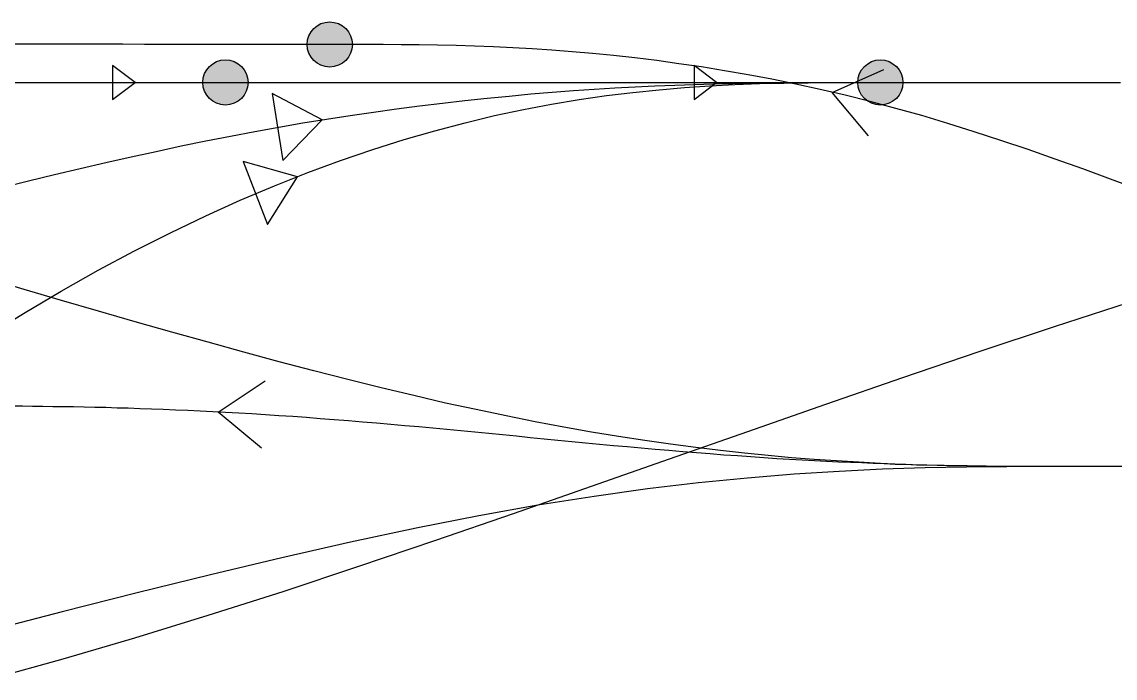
# Model space of a CAD drawing. Header units: millimetres. Extents: x -18594 to 273470, y -238787 to 48452.
# Drawn here: x 152481 to 157322, y -32754 to -29850 of the extents above; entities that cross this region are included whole.
import ezdxf

# ---------------------------------------------------------------- set-up
doc = ezdxf.new("R2010")
doc.units = ezdxf.units.MM
doc.layers.add('AM_BOR', color=4, linetype='Continuous', lineweight=25)
for name, color, linetype, true_color in [('Xref AGV layout$0$Ndc8_F_ExtraFast', 5, 'Continuous', 0x0000ff), ('Xref AGV layout$0$Ndc8_F_Fast', 5, 'Continuous', 0x0000ff), ('Xref AGV layout$0$Ndc8_Point', 7, 'Continuous', 0x000080), ('Xref AGV layout$0$Ndc8_R_Fast', 1, 'Continuous', 0xff0000)]:
    doc.layers.add(name, color=color, linetype=linetype, true_color=true_color)

# ---------------------------------------------------------------- blocks, each defined once
blk = doc.blocks.new('Xref AGV layout')
at = {"layer": 'Xref AGV layout$0$Ndc8_Point'}
h = blk.add_hatch(color=256, dxfattribs=at)
edge = h.paths.add_edge_path(flags=0)
edge.add_arc((153844, -29950), 100, 0, 360)
h = blk.add_hatch(color=256, dxfattribs=at)
edge = h.paths.add_edge_path(flags=0)
edge.add_arc((153382, -30118), 100, 0, 360)
h = blk.add_hatch(color=256, dxfattribs=at)
edge = h.paths.add_edge_path(flags=0)
edge.add_arc((156282, -30118), 100, 0, 360)
at = {"layer": 'Xref AGV layout$0$Ndc8_F_ExtraFast'}
for points in [[(152982, -30118), (152882, -30043), (152882, -30193), (152982, -30118)], [(155557, -30118), (155457, -30043), (155457, -30193), (155557, -30118)], [(151782, -30118), (153382, -30118)], [(153382, -30118), (156282, -30118)], [(156282, -30118), (156345, -30118), (156407, -30118), (156469, -30118), (156532, -30118), (156595, -30118), (156657, -30118), (156719, -30118), (156782, -30118), (156844, -30118), (156907, -30118), (156970, -30118), (157032, -30118), (157095, -30118), (157157, -30118), (157157, -30118), (157220, -30118), (157282, -30118), (157345, -30118)]]:
    blk.add_lwpolyline(points, dxfattribs=at)
at = {"layer": 'Xref AGV layout$0$Ndc8_F_Fast'}
for points in [[(152393, -30583), (152510, -30554), (152625, -30526), (152739, -30499), (152852, -30472), (152964, -30447), (153076, -30423), (153186, -30399), (153295, -30377), (153404, -30355), (153512, -30335), (153619, -30316), (153725, -30297), (153725, -30297), (153830, -30280), (153934, -30264), (154038, -30249), (154140, -30235), (154242, -30221), (154343, -30209), (154442, -30198), (154541, -30187), (154638, -30178), (154734, -30169), (154829, -30161), (154923, -30154), (155015, -30148), (155106, -30142), (155106, -30142), (155196, -30137), (155284, -30133), (155372, -30130), (155458, -30127), (155543, -30124), (155627, -30123), (155711, -30121), (155794, -30120), (155876, -30119), (155958, -30119), (156039, -30118), (156120, -30118), (156201, -30118), (156282, -30118)], [(152354, -32754), (152664, -32668), (152981, -32576), (152981, -32576), (153305, -32476), (153637, -32370), (153973, -32259), (154314, -32144), (154657, -32026), (155003, -31905), (155349, -31784), (155695, -31663), (156040, -31542), (156381, -31424), (156719, -31309), (157053, -31198), (157380, -31092)], [(152319, -31244), (152488, -31140), (152655, -31042), (152655, -31042), (152819, -30949), (152980, -30863), (153139, -30783), (153295, -30708), (153448, -30639), (153599, -30576), (153747, -30517), (153892, -30464), (154034, -30415), (154173, -30371), (154309, -30332), (154443, -30296), (154574, -30265), (154702, -30237), (154702, -30237), (154826, -30214), (154949, -30193), (155069, -30176), (155186, -30162), (155302, -30150), (155415, -30140), (155527, -30133), (155638, -30127), (155747, -30123), (155855, -30121), (155963, -30119), (156069, -30118), (156176, -30118), (156282, -30118)], [(153810, -30283), (153589, -30167), (153636, -30463), (153810, -30283)], [(153701, -30535), (153460, -30468), (153569, -30747), (153701, -30535)]]:
    blk.add_lwpolyline(points, dxfattribs=at)
at = {"layer": 'Xref AGV layout$0$Ndc8_Point'}
for centre in [(153844, -29950), (153382, -30118), (156282, -30118)]:
    blk.add_circle(centre, 100, dxfattribs=at)
at = {"layer": 'Xref AGV layout$0$Ndc8_R_Fast'}
for points in [[(153844, -29950), (153767, -29950), (153690, -29950), (153612, -29950), (153534, -29950), (153454, -29950), (153372, -29950), (153288, -29950), (153203, -29950), (153114, -29950), (153023, -29950), (152928, -29949), (152830, -29949), (152728, -29949), (152622, -29949), (152622, -29949), (152511, -29949), (152397, -29948)], [(157196, -31818), (157107, -31818), (157017, -31818), (156928, -31818), (156838, -31817), (156747, -31816), (156656, -31815), (156564, -31813), (156471, -31811), (156377, -31808), (156282, -31804), (156186, -31799), (156088, -31793), (155989, -31786), (155888, -31779), (155888, -31779), (155785, -31769), (155681, -31759), (155574, -31747), (155465, -31734), (155353, -31719), (155239, -31703), (155123, -31685), (155003, -31665), (154880, -31643), (154754, -31620), (154625, -31594), (154492, -31566), (154356, -31537), (154216, -31504), (154216, -31504), (154072, -31470), (153924, -31433), (153774, -31394), (153620, -31354), (153464, -31312), (153305, -31268), (153145, -31223), (152983, -31177), (152820, -31130), (152656, -31083), (152491, -31034), (152327, -30985)], [(157425, -30592), (157301, -30546), (157178, -30501), (157056, -30457), (156936, -30415), (156816, -30375), (156697, -30336), (156580, -30299), (156465, -30265), (156465, -30265), (156350, -30233), (156237, -30203), (156126, -30175), (156016, -30149), (155907, -30126), (155801, -30104), (155696, -30084), (155592, -30066), (155490, -30049), (155390, -30035), (155292, -30021), (155195, -30009), (155101, -29999), (155008, -29990), (155008, -29990), (154917, -29982), (154827, -29975), (154740, -29969), (154654, -29965), (154569, -29961), (154485, -29957), (154403, -29955), (154321, -29953), (154240, -29952), (154160, -29951), (154081, -29950), (154002, -29950), (153923, -29950), (153844, -29950)], [(156230, -30354), (156069, -30162), (156298, -30061)], [(153542, -31737), (153350, -31577), (153558, -31438)], [(157196, -31818), (157156, -31818), (157117, -31818), (157077, -31818), (157037, -31818), (156997, -31818), (156957, -31818), (156917, -31818), (156876, -31817), (156835, -31817), (156793, -31817), (156751, -31816), (156709, -31816), (156666, -31815), (156622, -31815), (156622, -31815), (156578, -31814), (156533, -31813), (156488, -31812), (156442, -31811), (156395, -31809), (156347, -31808), (156299, -31806), (156250, -31804), (156200, -31802), (156149, -31800), (156097, -31798), (156044, -31795), (155990, -31792), (155936, -31789), (155936, -31789), (155880, -31786), (155823, -31783), (155766, -31779), (155708, -31775), (155649, -31771), (155589, -31767), (155529, -31762), (155468, -31757), (155407, -31752), (155346, -31747), (155285, -31742), (155223, -31737), (155161, -31731), (155100, -31726), (155100, -31726), (155038, -31720), (154977, -31714), (154916, -31708), (154854, -31702), (154793, -31696), (154732, -31690), (154671, -31684), (154609, -31678), (154548, -31672), (154486, -31666), (154425, -31660), (154363, -31654), (154301, -31648), (154239, -31642), (154239, -31642), (154176, -31637), (154114, -31631), (154051, -31626), (153989, -31621), (153927, -31616), (153864, -31611), (153802, -31606), (153741, -31601), (153680, -31597), (153619, -31593), (153559, -31589), (153499, -31585), (153441, -31582), (153383, -31579), (153383, -31579), (153326, -31576), (153270, -31573), (153215, -31570), (153161, -31568), (153107, -31566), (153055, -31564), (153003, -31562), (152952, -31560), (152902, -31559), (152853, -31557), (152804, -31556), (152757, -31555), (152709, -31554), (152663, -31553), (152663, -31553), (152618, -31553), (152573, -31552), (152528, -31552), (152484, -31551), (152441, -31551)], [(157196, -31818), (157020, -31818), (156842, -31819), (156663, -31821), (156480, -31824), (156292, -31830), (156100, -31839), (155900, -31852), (155693, -31869), (155477, -31890), (155251, -31917), (155015, -31950), (154766, -31989), (154504, -32036), (154227, -32090), (154227, -32090), (153936, -32152), (153632, -32222), (153316, -32297), (152991, -32377), (152659, -32461), (152323, -32547)], [(158535, -31818), (157196, -31818)]]:
    blk.add_lwpolyline(points, dxfattribs=at)

msp = doc.modelspace()

# ---------------------------------------------------------------- block references
at = {"layer": 'AM_BOR'}
msp.add_blockref('Xref AGV layout', (0, 0), dxfattribs=at)

doc.saveas('drawing.dxf')
